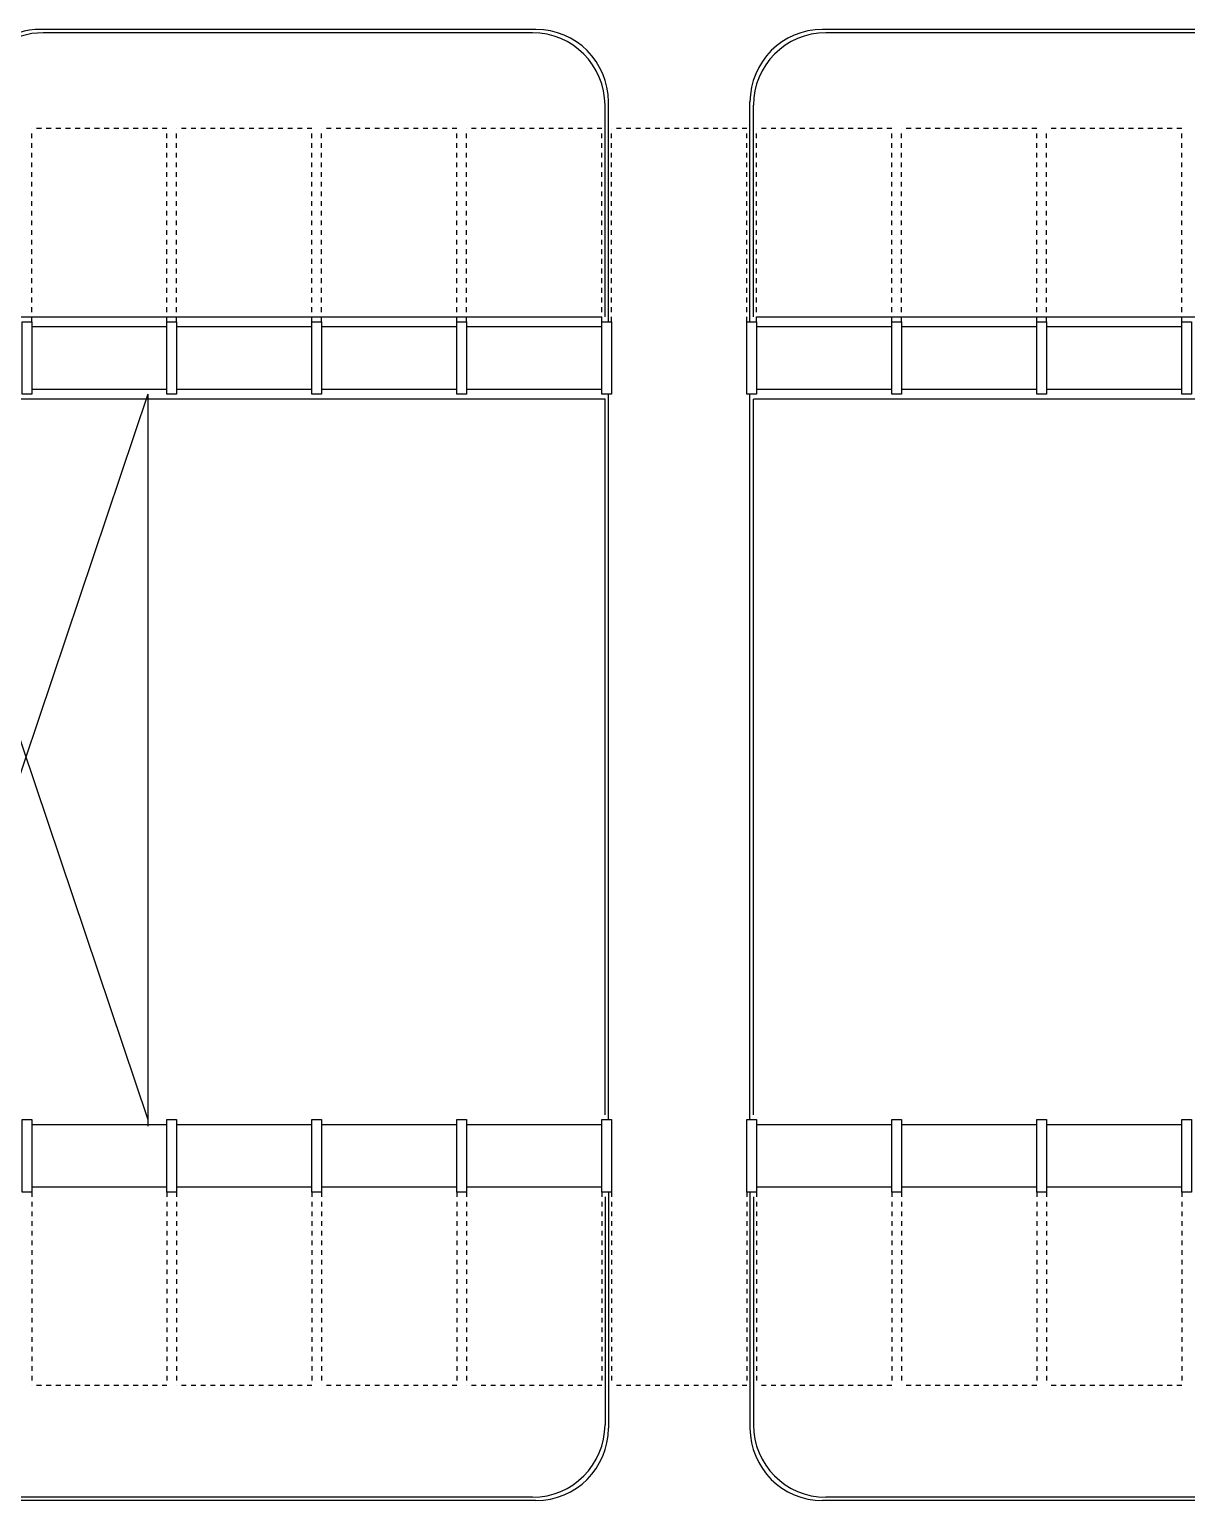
# Model space of a CAD drawing. Extents: x -250 to -5, y 354 to 449.
# Drawn here: x -53.54 to -29.6, y 388.52 to 418.96 of the extents above; entities that cross this region are included whole.
import ezdxf

# ---------------------------------------------------------------- set-up
doc = ezdxf.new("R2010")
doc.units = 0
doc.header["$LTSCALE"] = 0.02
doc.header["$MEASUREMENT"] = 0
doc.linetypes.add('HIDDEN2', pattern=[0.1875, 0.125, -0.0625])
for name, color, linetype in [('ESTR', 3, 'CONTINUOUS'), ('PISO', 1, 'CONTINUOUS'), ('PROJ', 1, 'HIDDEN2')]:
    doc.layers.add(name, color=color, linetype=linetype)

msp = doc.modelspace()

# ---------------------------------------------------------------- linework, layer by layer
at = {"layer": 'ESTR'}
for points in [[(-53.496, 412.912), (-53.496, 411.412), (-53.696, 411.412), (-53.696, 412.912)], [(-50.496, 412.912), (-50.496, 411.412), (-50.696, 411.412), (-50.696, 412.912)], [(-47.496, 412.912), (-47.496, 411.412), (-47.696, 411.412), (-47.696, 412.912)], [(-44.496, 412.912), (-44.496, 411.412), (-44.696, 411.412), (-44.696, 412.912)], [(-41.496, 412.912), (-41.496, 411.412), (-41.696, 411.412), (-41.696, 412.912)], [(-38.496, 412.912), (-38.496, 411.412), (-38.696, 411.412), (-38.696, 412.912)], [(-35.496, 412.912), (-35.496, 411.412), (-35.696, 411.412), (-35.696, 412.912)], [(-32.496, 412.912), (-32.496, 411.412), (-32.696, 411.412), (-32.696, 412.912)], [(-29.496, 412.912), (-29.496, 411.412), (-29.696, 411.412), (-29.696, 412.912)], [(-53.496, 396.402), (-53.496, 394.902), (-53.696, 394.902), (-53.696, 396.402)], [(-50.496, 396.402), (-50.496, 394.902), (-50.696, 394.902), (-50.696, 396.402)], [(-47.496, 396.402), (-47.496, 394.902), (-47.696, 394.902), (-47.696, 396.402)], [(-44.496, 396.402), (-44.496, 394.902), (-44.696, 394.902), (-44.696, 396.402)], [(-41.496, 396.402), (-41.496, 394.902), (-41.696, 394.902), (-41.696, 396.402)], [(-38.496, 396.402), (-38.496, 394.902), (-38.696, 394.902), (-38.696, 396.402)], [(-35.496, 396.402), (-35.496, 394.902), (-35.696, 394.902), (-35.696, 396.402)], [(-32.496, 396.402), (-32.496, 394.902), (-32.696, 394.902), (-32.696, 396.402)], [(-29.496, 396.402), (-29.496, 394.902), (-29.696, 394.902), (-29.696, 396.402)]]:
    msp.add_lwpolyline(points, close=True, dxfattribs=at)
at = {"layer": 'PISO'}
for p, q in [((-43.061, 418.963), (-53.31, 418.963)), ((-16.402, 418.963), (-37.131, 418.963)), ((-43.131, 418.893), (-53.261, 418.893)), ((-16.487, 418.893), (-37.061, 418.893)), ((-41.561, 412.912), (-41.561, 417.463)), ((-38.631, 412.912), (-38.631, 417.463)), ((-41.631, 413.012), (-41.631, 417.393)), ((-38.561, 413.012), (-38.561, 417.393)), ((-51.096, 411.412), (-56.143, 396.402)), ((-56.109, 411.312), (-51.096, 396.402)), ((-51.096, 411.412), (-51.096, 396.264)), ((-41.631, 396.502), (-41.631, 411.312)), ((-41.561, 396.402), (-41.561, 411.412)), ((-38.631, 396.402), (-38.631, 411.412)), ((-38.561, 396.502), (-38.561, 411.312)), ((-41.561, 394.902), (-41.561, 390.018)), ((-38.631, 394.902), (-38.631, 390.018)), ((-41.631, 394.802), (-41.631, 390.088)), ((-38.561, 394.802), (-38.561, 390.088)), ((-43.061, 388.518), (-63.266, 388.518)), ((-43.131, 388.588), (-63.155, 388.588)), ((-21.74, 388.518), (-37.131, 388.518)), ((-21.797, 388.588), (-37.061, 388.588))]:
    msp.add_line(p, q, dxfattribs=at)
at = {"layer": 'PISO', "color": 1}
for p, q in [((-56.52, 413.012), (-41.696, 413.012)), ((-38.496, 413.012), (-15.85, 413.012)), ((-53.496, 412.812), (-50.696, 412.812)), ((-50.496, 412.812), (-47.696, 412.812)), ((-47.496, 412.812), (-44.696, 412.812)), ((-44.496, 412.812), (-41.696, 412.812)), ((-38.496, 412.812), (-35.696, 412.812)), ((-35.496, 412.812), (-32.696, 412.812)), ((-32.496, 412.812), (-29.696, 412.812)), ((-41.631, 411.312), (-56.614, 411.312)), ((-50.696, 411.512), (-53.496, 411.512)), ((-47.696, 411.512), (-50.496, 411.512)), ((-44.696, 411.512), (-47.496, 411.512)), ((-41.696, 411.512), (-44.496, 411.512)), ((-16.141, 411.312), (-38.561, 411.312)), ((-35.696, 411.512), (-38.496, 411.512)), ((-32.696, 411.512), (-35.496, 411.512)), ((-29.696, 411.512), (-32.496, 411.512)), ((-53.496, 396.302), (-50.696, 396.302)), ((-50.496, 396.302), (-47.696, 396.302)), ((-47.496, 396.302), (-44.696, 396.302)), ((-44.496, 396.302), (-41.696, 396.302)), ((-38.496, 396.302), (-35.696, 396.302)), ((-35.496, 396.302), (-32.696, 396.302)), ((-32.496, 396.302), (-29.696, 396.302)), ((-50.696, 395.002), (-53.496, 395.002)), ((-47.696, 395.002), (-50.496, 395.002)), ((-44.696, 395.002), (-47.496, 395.002)), ((-41.696, 395.002), (-44.496, 395.002)), ((-35.696, 395.002), (-38.496, 395.002)), ((-32.696, 395.002), (-35.496, 395.002)), ((-29.696, 395.002), (-32.496, 395.002))]:
    msp.add_line(p, q, dxfattribs=at)
at = {"layer": 'PISO'}
for centre, start, end in [((-53.31, 417.463), 90, 159.2974), ((-43.061, 417.463), 0, 90), ((-37.131, 417.463), 90, 180), ((-53.261, 417.393), 90, 159.2974), ((-43.131, 417.393), 0, 90), ((-37.061, 417.393), 90, 180), ((-43.131, 390.088), 270, 0), ((-43.061, 390.018), 270, 0), ((-37.131, 390.018), 180, 270), ((-37.061, 390.088), 180, 270)]:
    msp.add_arc(centre, 1.5, start, end, dxfattribs=at)
at = {"layer": 'PROJ'}
for p, q in [((-50.696, 416.912), (-53.496, 416.912)), ((-53.496, 412.912), (-53.496, 416.912)), ((-50.696, 412.912), (-50.696, 416.912)), ((-50.496, 412.912), (-50.496, 416.912)), ((-47.696, 416.912), (-50.496, 416.912)), ((-47.696, 412.912), (-47.696, 416.912)), ((-44.696, 416.912), (-47.496, 416.912)), ((-47.496, 412.912), (-47.496, 416.912)), ((-44.696, 412.912), (-44.696, 416.912)), ((-44.496, 412.912), (-44.496, 416.912)), ((-41.696, 416.912), (-44.496, 416.912)), ((-41.696, 412.912), (-41.696, 416.912)), ((-38.696, 416.912), (-41.496, 416.912)), ((-41.496, 412.912), (-41.496, 416.912)), ((-38.696, 412.912), (-38.696, 416.912)), ((-38.496, 412.912), (-38.496, 416.912)), ((-35.696, 416.912), (-38.496, 416.912)), ((-35.696, 412.912), (-35.696, 416.912)), ((-35.496, 412.912), (-35.496, 416.912)), ((-32.696, 416.912), (-35.496, 416.912)), ((-32.696, 412.912), (-32.696, 416.912)), ((-29.696, 416.912), (-32.496, 416.912)), ((-32.496, 412.912), (-32.496, 416.912)), ((-29.696, 412.912), (-29.696, 416.912)), ((-53.496, 394.902), (-53.496, 390.902)), ((-50.696, 394.902), (-50.696, 390.902)), ((-50.496, 394.902), (-50.496, 390.902)), ((-47.696, 394.902), (-47.696, 390.902)), ((-47.496, 394.902), (-47.496, 390.902)), ((-44.696, 394.902), (-44.696, 390.902)), ((-44.496, 394.902), (-44.496, 390.902)), ((-41.696, 394.902), (-41.696, 390.902)), ((-41.496, 394.902), (-41.496, 390.902)), ((-38.696, 394.902), (-38.696, 390.902)), ((-38.496, 394.902), (-38.496, 390.902)), ((-35.696, 394.902), (-35.696, 390.902)), ((-35.496, 394.902), (-35.496, 390.902)), ((-32.696, 394.902), (-32.696, 390.902)), ((-32.496, 394.902), (-32.496, 390.902)), ((-29.696, 394.902), (-29.696, 390.902)), ((-50.696, 390.902), (-53.496, 390.902)), ((-47.696, 390.902), (-50.496, 390.902)), ((-44.696, 390.902), (-47.496, 390.902)), ((-41.696, 390.902), (-44.496, 390.902)), ((-38.696, 390.902), (-41.496, 390.902)), ((-35.696, 390.902), (-38.496, 390.902)), ((-32.696, 390.902), (-35.496, 390.902)), ((-29.696, 390.902), (-32.496, 390.902))]:
    msp.add_line(p, q, dxfattribs=at)

doc.saveas('drawing.dxf')
